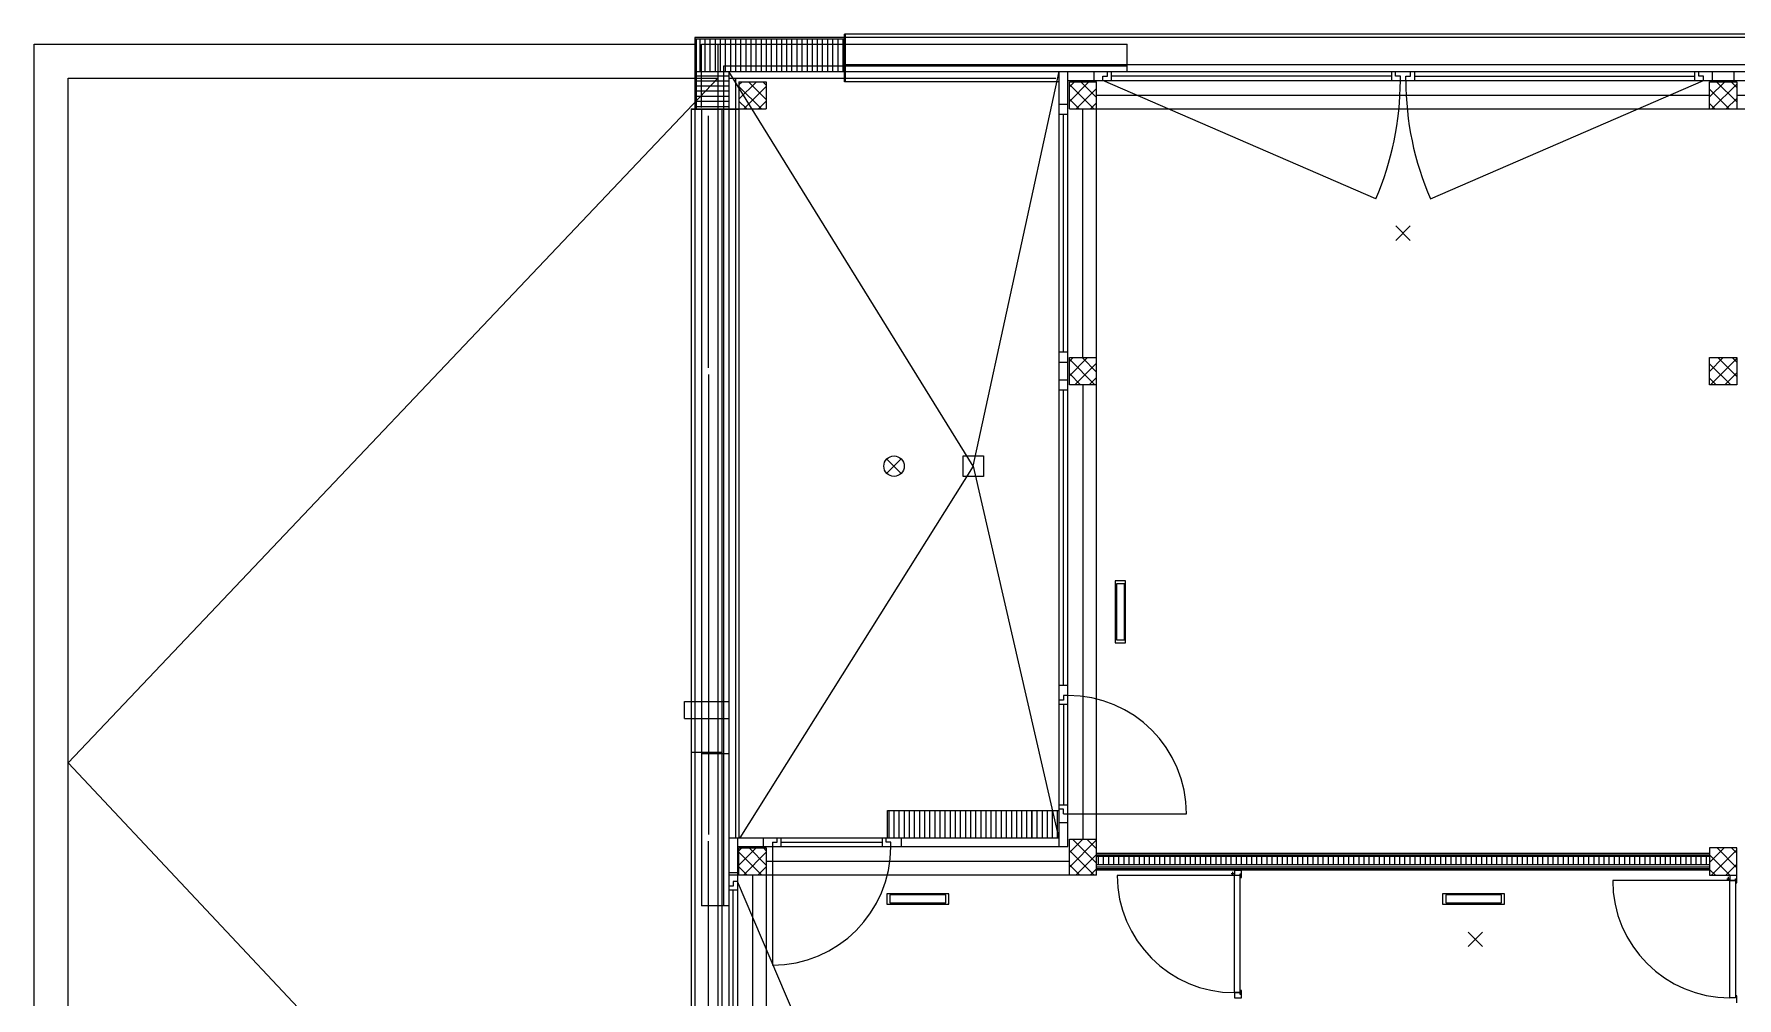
# Model space of a CAD drawing. Extents: x -5275 to 65950, y -3225 to 18875.
# Drawn here: x -5275 to 7226, y 9024 to 16100 of the extents above; entities that cross this region are included whole.
import ezdxf

# ---------------------------------------------------------------- set-up
doc = ezdxf.new("R2010")
doc.units = 0
doc.header["$LTSCALE"] = 50
doc.layers.get('0').update_dxf_attribs({"lineweight": 25})
doc.layers.add('Zargen Fenster', color=7, linetype='Continuous', lineweight=25)

# ---------------------------------------------------------------- blocks, each defined once
blk = doc.blocks.new('Blockreferenz-A0MJL0C5FC', base_point=(7025, 13525))
at = {"layer": 'Zargen Fenster', "color": 8, "lineweight": 13, "true_color": 0x808080}
for p, q in [((7025, 13624), (7126, 13725)), ((7180, 13525), (7025, 13680)), ((7032, 13525), (7225, 13718)), ((7225, 13586), (7086, 13725)), ((7225, 13692), (7192, 13725)), ((7074, 13525), (7025, 13574)), ((7138, 13525), (7225, 13612))]:
    blk.add_line(p, q, dxfattribs=at)
blk = doc.blocks.new('Blockreferenz-A0MJL0C7FC', base_point=(2325, 15550))
at = {"layer": 'Zargen Fenster', "color": 8, "lineweight": 13, "true_color": 0x808080}
for p, q in [((2325, 15712), (2363, 15750)), ((2325, 15606), (2469, 15750)), ((2504, 15550), (2325, 15729)), ((2375, 15550), (2525, 15700)), ((2525, 15635), (2410, 15750)), ((2525, 15741), (2516, 15750)), ((2397, 15550), (2325, 15622)), ((2481, 15550), (2525, 15594))]:
    blk.add_line(p, q, dxfattribs=at)
blk = doc.blocks.new('Blockreferenz-A0MJL0CRFC', base_point=(2325, 13525))
at = {"layer": 'Zargen Fenster', "color": 8, "lineweight": 13, "true_color": 0x808080}
for p, q in [((2325, 13697), (2353, 13725)), ((2325, 13591), (2459, 13725)), ((2513, 13525), (2325, 13713)), ((2365, 13525), (2525, 13685)), ((2525, 13619), (2419, 13725)), ((2407, 13525), (2325, 13607)), ((2471, 13525), (2525, 13579))]:
    blk.add_line(p, q, dxfattribs=at)
blk = doc.blocks.new('Blockreferenz-A0MJL0CTFC', base_point=(-100, 9925))
at = {"layer": 'Zargen Fenster', "color": 8, "lineweight": 13, "true_color": 0x808080}
for p, q in [((-100, 10105), (-80, 10125)), ((-100, 9999), (26, 10125)), ((68, 9925), (-100, 10093)), ((-68, 9925), (100, 10093)), ((100, 9999), (-26, 10125)), ((100, 10105), (80, 10125)), ((-39, 9925), (-100, 9986)), ((38, 9925), (100, 9987))]:
    blk.add_line(p, q, dxfattribs=at)
blk = doc.blocks.new('Blockreferenz-A0MJL0CVFC', base_point=(2325, 9925))
at = {"layer": 'Zargen Fenster', "color": 8, "lineweight": 13, "true_color": 0x808080}
for p, q in [((2325, 10091), (2424, 10190)), ((2325, 9985), (2525, 10185)), ((2525, 10013), (2348, 10190)), ((2525, 10119), (2454, 10190)), ((2507, 9925), (2325, 10107)), ((2401, 9925), (2325, 10001)), ((2372, 9925), (2525, 10078)), ((2478, 9925), (2525, 9972))]:
    blk.add_line(p, q, dxfattribs=at)
blk = doc.blocks.new('Blockreferenz-A0MJL0CXFC', base_point=(1002, 10200))
at = {"layer": 'Zargen Fenster', "color": 8, "lineweight": 13, "true_color": 0x808080}
for p, q in [((1002, 10200), (1002, 10400)), ((1039, 10200), (1039, 10400)), ((1077, 10200), (1077, 10400)), ((1114, 10200), (1114, 10400)), ((1152, 10200), (1152, 10400)), ((1189, 10200), (1189, 10400)), ((1227, 10200), (1227, 10400)), ((1264, 10200), (1264, 10400)), ((1302, 10200), (1302, 10400)), ((1339, 10200), (1339, 10400)), ((1377, 10200), (1377, 10400)), ((1414, 10200), (1414, 10400)), ((1452, 10200), (1452, 10400)), ((1489, 10200), (1489, 10400)), ((1527, 10200), (1527, 10400)), ((1564, 10200), (1564, 10400)), ((1602, 10200), (1602, 10400)), ((1639, 10200), (1639, 10400)), ((1677, 10200), (1677, 10400)), ((1714, 10200), (1714, 10400)), ((1752, 10200), (1752, 10400)), ((1789, 10200), (1789, 10400)), ((1827, 10200), (1827, 10400)), ((1864, 10200), (1864, 10400)), ((1902, 10200), (1902, 10400)), ((1939, 10200), (1939, 10400)), ((1977, 10200), (1977, 10400)), ((2014, 10200), (2014, 10400))]:
    blk.add_line(p, q, dxfattribs=at)
blk = doc.blocks.new('Blockreferenz-A0MJL0CZFC', base_point=(2539, 10002))
at = {"layer": 'Zargen Fenster', "color": 8, "lineweight": 13, "true_color": 0x808080}
for p, q in [((2539, 10003), (2539, 10063)), ((2577, 10003), (2577, 10063)), ((2614, 10003), (2614, 10063)), ((2652, 10003), (2652, 10063)), ((2689, 10003), (2689, 10063)), ((2727, 10003), (2727, 10063)), ((2764, 10003), (2764, 10063)), ((2802, 10003), (2802, 10063)), ((2839, 10003), (2839, 10063)), ((2877, 10003), (2877, 10063)), ((2914, 10003), (2914, 10063)), ((2952, 10003), (2952, 10063)), ((2989, 10003), (2989, 10063)), ((3027, 10003), (3027, 10063)), ((3064, 10003), (3064, 10063)), ((3102, 10003), (3102, 10063)), ((3139, 10003), (3139, 10063)), ((3177, 10003), (3177, 10063)), ((3214, 10003), (3214, 10063)), ((3252, 10003), (3252, 10063)), ((3289, 10003), (3289, 10063)), ((3327, 10003), (3327, 10063)), ((3364, 10003), (3364, 10063)), ((3402, 10003), (3402, 10063)), ((3439, 10003), (3439, 10063)), ((3477, 10003), (3477, 10063)), ((3514, 10003), (3514, 10063)), ((3552, 10003), (3552, 10063)), ((3589, 10003), (3589, 10063)), ((3627, 10003), (3627, 10063)), ((3664, 10003), (3664, 10063)), ((3702, 10003), (3702, 10063)), ((3739, 10003), (3739, 10063)), ((3777, 10003), (3777, 10063)), ((3814, 10003), (3814, 10063)), ((3852, 10003), (3852, 10063)), ((3889, 10003), (3889, 10063)), ((3927, 10003), (3927, 10063)), ((3964, 10003), (3964, 10063)), ((4002, 10003), (4002, 10063)), ((4039, 10003), (4039, 10063)), ((4077, 10003), (4077, 10063)), ((4114, 10003), (4114, 10063)), ((4152, 10003), (4152, 10063)), ((4189, 10003), (4189, 10063)), ((4227, 10003), (4227, 10063)), ((4264, 10003), (4264, 10063)), ((4302, 10003), (4302, 10063)), ((4339, 10003), (4339, 10063)), ((4377, 10003), (4377, 10063)), ((4414, 10003), (4414, 10063)), ((4452, 10003), (4452, 10063)), ((4489, 10003), (4489, 10063)), ((4527, 10003), (4527, 10063)), ((4564, 10003), (4564, 10063)), ((4602, 10003), (4602, 10063)), ((4639, 10003), (4639, 10063)), ((4677, 10003), (4677, 10063)), ((4714, 10003), (4714, 10063)), ((4752, 10003), (4752, 10063)), ((4789, 10003), (4789, 10063)), ((4827, 10003), (4827, 10063)), ((4864, 10003), (4864, 10063)), ((4902, 10003), (4902, 10063)), ((4939, 10003), (4939, 10063)), ((4977, 10003), (4977, 10063)), ((5014, 10003), (5014, 10063)), ((5052, 10003), (5052, 10063)), ((5089, 10003), (5089, 10063)), ((5127, 10003), (5127, 10063)), ((5164, 10003), (5164, 10063)), ((5202, 10003), (5202, 10063)), ((5239, 10003), (5239, 10063)), ((5277, 10003), (5277, 10063)), ((5314, 10003), (5314, 10063)), ((5352, 10003), (5352, 10063)), ((5389, 10003), (5389, 10063)), ((5427, 10003), (5427, 10063)), ((5464, 10003), (5464, 10063)), ((5502, 10003), (5502, 10063)), ((5539, 10003), (5539, 10063)), ((5577, 10003), (5577, 10063)), ((5614, 10003), (5614, 10063)), ((5652, 10003), (5652, 10063)), ((5689, 10003), (5689, 10063)), ((5727, 10003), (5727, 10063)), ((5764, 10003), (5764, 10063)), ((5802, 10003), (5802, 10063)), ((5839, 10003), (5839, 10063)), ((5877, 10003), (5877, 10063)), ((5914, 10003), (5914, 10063)), ((5952, 10003), (5952, 10063)), ((5989, 10003), (5989, 10063)), ((6027, 10003), (6027, 10063)), ((6064, 10003), (6064, 10063)), ((6102, 10003), (6102, 10063)), ((6139, 10003), (6139, 10063)), ((6177, 10003), (6177, 10063)), ((6214, 10003), (6214, 10063)), ((6252, 10003), (6252, 10063)), ((6289, 10003), (6289, 10063)), ((6327, 10003), (6327, 10063)), ((6364, 10003), (6364, 10063)), ((6402, 10003), (6402, 10063)), ((6439, 10003), (6439, 10063)), ((6477, 10003), (6477, 10063)), ((6514, 10003), (6514, 10063)), ((6552, 10003), (6552, 10063)), ((6589, 10003), (6589, 10063)), ((6627, 10003), (6627, 10063)), ((6664, 10003), (6664, 10063)), ((6702, 10003), (6702, 10063)), ((6739, 10003), (6739, 10063)), ((6777, 10003), (6777, 10063)), ((6814, 10003), (6814, 10063)), ((6852, 10003), (6852, 10063)), ((6889, 10003), (6889, 10063)), ((6927, 10003), (6927, 10063)), ((6964, 10003), (6964, 10063)), ((7002, 10003), (7002, 10063))]:
    blk.add_line(p, q, dxfattribs=at)
blk = doc.blocks.new('Blockreferenz-A0MJL0D1FC', base_point=(7025, 9925))
at = {"layer": 'Zargen Fenster', "color": 8, "lineweight": 13, "true_color": 0x808080}
for p, q in [((7025, 10124), (7026, 10125)), ((7025, 10018), (7132, 10125)), ((7174, 9925), (7025, 10074)), ((7038, 9925), (7225, 10112)), ((7225, 9980), (7080, 10125)), ((7144, 9925), (7225, 10006)), ((7225, 10086), (7186, 10125)), ((7068, 9925), (7025, 9968))]:
    blk.add_line(p, q, dxfattribs=at)
blk = doc.blocks.new('Blockreferenz-A0MJL0D3FC', base_point=(7025, 15550))
at = {"layer": 'Zargen Fenster', "color": 8, "lineweight": 13, "true_color": 0x808080}
for p, q in [((7025, 15745), (7030, 15750)), ((7025, 15639), (7136, 15750)), ((7170, 15550), (7025, 15695)), ((7042, 15550), (7225, 15733)), ((7225, 15602), (7077, 15750)), ((7148, 15550), (7225, 15627)), ((7225, 15708), (7183, 15750)), ((7064, 15550), (7025, 15589))]:
    blk.add_line(p, q, dxfattribs=at)
blk = doc.blocks.new('Blockreferenz-A0MJL0DBFC', base_point=(-100, 15550))
at = {"layer": 'Zargen Fenster', "color": 8, "lineweight": 13, "true_color": 0x808080}
for p, q in [((-100, 15727), (-77, 15750)), ((-100, 15621), (29, 15750)), ((64, 15550), (-100, 15714)), ((-64, 15550), (100, 15714)), ((100, 15620), (-30, 15750)), ((100, 15726), (76, 15750)), ((-42, 15550), (-100, 15608)), ((42, 15550), (100, 15608))]:
    blk.add_line(p, q, dxfattribs=at)
blk = doc.blocks.new('Blockreferenz-A0MJL0DDFC', base_point=(-415, 15569))
at = {"layer": 'Zargen Fenster', "color": 8, "lineweight": 13, "true_color": 0x808080}
for p, q in [((-415, 15794), (-175, 15794)), ((-415, 15757), (-175, 15757)), ((-415, 15719), (-175, 15719)), ((-415, 15682), (-175, 15682)), ((-415, 15644), (-175, 15644)), ((-415, 15607), (-175, 15607)), ((-415, 15569), (-175, 15569))]:
    blk.add_line(p, q, dxfattribs=at)
blk = doc.blocks.new('Blockreferenz-A0MJL0DFFC', base_point=(-386, 15825))
at = {"layer": 'Zargen Fenster', "color": 8, "lineweight": 13, "true_color": 0x808080}
for p, q in [((-386, 15825), (-386, 16065)), ((-348, 15825), (-348, 16065)), ((-311, 15825), (-311, 16065)), ((-273, 15825), (-273, 16065)), ((-236, 15825), (-236, 16065)), ((-198, 15825), (-198, 16065)), ((-161, 15825), (-161, 16065)), ((-123, 15825), (-123, 16065)), ((-86, 15825), (-86, 16065)), ((-48, 15825), (-48, 16065)), ((-11, 15825), (-11, 16065)), ((27, 15825), (27, 16065)), ((64, 15825), (64, 16065)), ((102, 15825), (102, 16065)), ((139, 15825), (139, 16065)), ((177, 15825), (177, 16065)), ((214, 15825), (214, 16065)), ((252, 15825), (252, 16065)), ((289, 15825), (289, 16065)), ((327, 15825), (327, 16065)), ((364, 15825), (364, 16065)), ((402, 15825), (402, 16065)), ((439, 15825), (439, 16065)), ((477, 15825), (477, 16065)), ((514, 15825), (514, 16065)), ((552, 15825), (552, 16065)), ((589, 15825), (589, 16065)), ((627, 15825), (627, 16065)), ((664, 15825), (664, 16065))]:
    blk.add_line(p, q, dxfattribs=at)
blk = doc.blocks.new('Blockreferenz-A0MJL0FXFC', base_point=(2052, 10200))
at = {"layer": 'Zargen Fenster', "color": 8, "lineweight": 13, "true_color": 0x808080}
for p, q in [((2052, 10200), (2052, 10400)), ((2089, 10200), (2089, 10400)), ((2127, 10200), (2127, 10400)), ((2164, 10200), (2164, 10400)), ((2202, 10200), (2202, 10400)), ((2239, 10200), (2239, 10400))]:
    blk.add_line(p, q, dxfattribs=at)

msp = doc.modelspace()

# ---------------------------------------------------------------- hatches: boundary and pattern name
at = {"layer": 'Zargen Fenster', "linetype": 'Continuous', "lineweight": 13, "true_color": 0x808080}
for points in [[(680, 15750), (680, 16100), (675, 16100), (675, 15750)], [(-450, 15545), (-100, 15545), (-100, 15550), (-450, 15550)]]:
    msp.add_hatch(color=8, dxfattribs=at).paths.add_polyline_path(points, flags=0)

# ---------------------------------------------------------------- linework, layer by layer
at = {"layer": 'Zargen Fenster', "color": 8, "linetype": 'Continuous', "lineweight": 13, "true_color": 0x808080}
for p, q in [((-5275, -425), (-5275, 16025)), ((-5275, 16025), (-425, 16025)), ((56455, 16075), (-425, 16075)), ((-425, 16075), (-425, -425)), ((-425, 16065), (675, 16065)), ((-415, 16065), (-415, 15550)), ((-375, 16025), (2750, 16025)), ((-375, 15560), (-375, 16025)), ((-255, 16025), (-255, -425)), ((675, 15750), (675, 16100)), ((8955, 16100), (675, 16100)), ((680, 16100), (680, 15750)), ((2750, 15825), (2750, 16025)), ((-5025, 5675), (-5025, 15775)), ((-5025, 10750), (-255, 15775)), ((-5025, 15775), (-255, 15775)), ((-425, 15825), (13895, 15825)), ((2750, 15865), (-215, 15865)), ((-215, 15865), (-215, 9700)), ((-175, 15825), (-175, -415)), ((1620, 12928), (-175, 15825)), ((-175, 15775), (2225, 15775)), ((-125, 15775), (-125, 10200)), ((8955, 15875), (675, 15875)), ((1620, 12928), (2250, 15825)), ((2250, 10135), (2250, 15825)), ((2315, 10135), (2315, 15825)), ((2315, 15760), (13895, 15760)), ((2505, 15825), (2505, 15760)), ((2570, 15792), (2605, 15792)), ((2570, 15760), (2570, 15792)), ((4574, 14890), (2570, 15760)), ((2605, 15792), (2605, 15825)), ((2635, 15760), (2635, 15825)), ((4690, 15792), (2635, 15792)), ((4690, 15825), (4690, 15760)), ((4720, 15792), (4720, 15825)), ((4755, 15792), (4720, 15792)), ((4755, 15760), (4755, 15792)), ((4795, 15792), (4830, 15792)), ((4795, 15760), (4795, 15792)), ((4830, 15792), (4830, 15825)), ((4860, 15825), (4860, 15760)), ((4860, 15792), (6915, 15792)), ((4976, 14890), (6980, 15760)), ((6915, 15825), (6915, 15760)), ((6945, 15792), (6945, 15825)), ((6980, 15792), (6945, 15792)), ((6980, 15760), (6980, 15792)), ((7045, 15825), (7045, 15760)), ((7205, 15760), (7205, 15825)), ((-100, 15750), (100, 15750)), ((-100, 15750), (-100, 10200)), ((100, 15750), (100, 15550)), ((2250, 15750), (675, 15750)), ((2325, 15550), (2325, 15750)), ((2325, 15750), (2525, 15750)), ((2525, 9925), (2525, 15750)), ((7025, 15650), (2525, 15650)), ((7025, 15550), (7025, 15750)), ((7025, 15750), (7225, 15750)), ((7225, 15750), (7225, 15550)), ((9093, 15650), (7225, 15650)), ((-450, 15550), (100, 15550)), ((-450, 15550), (-450, 6775)), ((-100, 15545), (-450, 15545)), ((-375, 15545), (-375, 9700)), ((-225, 15550), (-225, 6775)), ((2250, 15585), (2315, 15585)), ((2315, 15510), (2250, 15510)), ((2282, 13765), (2282, 15510)), ((2325, 15550), (13820, 15550)), ((2425, 13725), (2425, 15550)), ((-325, 13650), (-325, 15500)), ((4828, 14584), (4722, 14691)), ((4828, 14691), (4722, 14584)), ((2315, 13765), (2250, 13765)), ((2315, 13690), (2250, 13690)), ((2325, 13725), (2525, 13725)), ((2325, 13525), (2325, 13725)), ((7025, 13525), (7025, 13725)), ((7025, 13725), (7225, 13725)), ((7225, 13725), (7225, 13525)), ((-325, 13600), (-325, 10225)), ((2315, 13560), (2250, 13560)), ((2525, 13525), (2325, 13525)), ((2425, 13525), (2425, 10190)), ((7225, 13525), (7025, 13525)), ((2315, 13485), (2250, 13485)), ((2282, 11320), (2282, 13485)), ((1545, 12853), (1545, 13003)), ((1545, 13003), (1695, 13003)), ((1695, 13003), (1695, 12853)), ((1620, 12928), (-95, 10200)), ((1091, 12981), (984, 12874)), ((1091, 12874), (984, 12981)), ((1620, 12928), (2245, 10205)), ((1695, 12853), (1545, 12853)), ((2738, 12085), (2662, 12085)), ((2662, 12085), (2662, 11630)), ((2730, 12063), (2671, 12063)), ((2671, 12063), (2671, 11653)), ((2730, 11653), (2730, 12063)), ((2738, 11630), (2738, 12085)), ((2662, 11630), (2738, 11630)), ((2671, 11653), (2730, 11653)), ((2250, 11320), (2315, 11320)), ((-500, 11075), (-500, 11200)), ((-500, 11200), (-175, 11200)), ((2282, 11210), (2250, 11210)), ((2250, 11180), (2315, 11180)), ((2315, 11245), (2282, 11245)), ((2282, 11245), (2282, 11210)), ((2282, 11180), (2282, 10440)), ((-500, 11075), (-175, 11075)), ((-225, 10825), (-450, 10825)), ((-175, 10815), (-375, 10815)), ((-255, 5675), (-5025, 10750)), ((990, 10200), (990, 10400)), ((990, 10400), (2250, 10400)), ((2050, 10200), (2050, 10400)), ((2315, 10440), (2250, 10440)), ((2282, 10410), (2250, 10410)), ((2282, 10375), (2282, 10410)), ((2315, 10310), (2250, 10310)), ((2282, 10375), (3185, 10375)), ((-325, 6825), (-325, 10175)), ((-175, 10200), (2250, 10200)), ((-110, 10200), (-110, 2250)), ((-110, 10135), (2315, 10135)), ((80, 10135), (80, 10200)), ((145, 10168), (180, 10168)), ((145, 10168), (145, 9265)), ((180, 10168), (180, 10200)), ((210, 10135), (210, 10200)), ((210, 10168), (950, 10168)), ((950, 10200), (950, 10135)), ((980, 10168), (980, 10200)), ((1015, 10168), (980, 10168)), ((1015, 10135), (1015, 10168)), ((1090, 10200), (1090, 10135)), ((2325, 10190), (2525, 10190)), ((2325, 9925), (2325, 10190)), ((-100, 10125), (100, 10125)), ((-100, 9925), (-100, 10125)), ((100, 10125), (100, 2325)), ((2325, 10025), (100, 10025)), ((2525, 10088), (7025, 10088)), ((2525, 10075), (7025, 10075)), ((7025, 10063), (2525, 10063)), ((7025, 10002), (2525, 10002)), ((7225, 10125), (7025, 10125)), ((7025, 10125), (7025, 9925)), ((7225, 9925), (7225, 10125)), ((-175, 9945), (-110, 9945)), ((2525, 9925), (-175, 9925)), ((-110, 9880), (-142, 9880)), ((-142, 9880), (-142, 9845)), ((760, 7838), (-110, 9880)), ((0, 9925), (0, 6393)), ((2525, 9987), (7025, 9987)), ((2525, 9975), (7025, 9975)), ((7025, 9963), (2525, 9963)), ((3577, 9923), (2677, 9923)), ((3514, 9937), (3539, 9937)), ((3526, 9925), (3526, 9949)), ((3537, 9960), (3537, 9925)), ((3588, 9960), (3537, 9960)), ((3537, 9925), (3578, 9925)), ((3537, 9063), (3537, 9923)), ((3577, 9923), (3577, 9063)), ((3578, 9925), (3578, 9936)), ((3578, 9936), (3585, 9936)), ((3585, 9936), (3585, 9908)), ((3585, 9908), (3588, 9908)), ((3588, 9908), (3588, 9960)), ((7215, 9885), (6314, 9885)), ((7025, 9925), (7225, 9925)), ((7151, 9899), (7176, 9899)), ((7164, 9887), (7164, 9912)), ((7174, 9922), (7174, 9887)), ((7225, 9922), (7174, 9922)), ((7174, 9887), (7215, 9887)), ((7174, 9025), (7174, 9885)), ((7215, 9887), (7215, 9898)), ((7215, 9898), (7222, 9898)), ((7215, 9885), (7215, 9025)), ((7222, 9898), (7222, 9870)), ((7225, 9870), (7225, 9922)), ((-142, 9845), (-175, 9845)), ((-110, 9815), (-175, 9815)), ((-142, 7725), (-142, 9815)), ((1440, 9788), (985, 9788)), ((985, 9788), (985, 9712)), ((1418, 9780), (1008, 9780)), ((1008, 9780), (1008, 9721)), ((1418, 9721), (1418, 9780)), ((1440, 9712), (1440, 9788)), ((5520, 9788), (5065, 9788)), ((5065, 9788), (5065, 9712)), ((5498, 9780), (5088, 9780)), ((5088, 9780), (5088, 9721)), ((5498, 9721), (5498, 9780)), ((5520, 9712), (5520, 9788)), ((7222, 9870), (7225, 9870)), ((-175, 9700), (-375, 9700)), ((985, 9712), (1440, 9712)), ((1008, 9721), (1418, 9721)), ((5065, 9712), (5520, 9712)), ((5088, 9721), (5498, 9721)), ((5359, 9508), (5253, 9402)), ((5359, 9402), (5253, 9508)), ((3577, 9063), (3537, 9063)), ((3578, 9061), (3537, 9061)), ((3537, 9061), (3537, 9026)), ((3537, 9026), (3588, 9026)), ((3578, 9050), (3578, 9061)), ((3585, 9050), (3578, 9050)), ((3588, 9078), (3585, 9078)), ((3585, 9078), (3585, 9050)), ((3588, 9026), (3588, 9078)), ((7215, 9025), (7174, 9025)), ((7225, 9040), (7222, 9040)), ((7222, 9040), (7222, 9012)), ((7225, 8988), (7225, 9040))]:
    msp.add_line(p, q, dxfattribs=at)
msp.add_circle((1038, 12928), 75, dxfattribs=at)
for centre, radius, start, end in [((2570, 15760), 2185, 336.5362, 0), ((6980, 15760), 2185, 180, 203.4638), ((2315, 10375), 870, 0, 90), ((145, 10135), 870, 270, 0), ((3537, 9923), 860, 180, 270), ((7174, 9885), 860, 180, 270)]:
    msp.add_arc(centre, radius, start, end, dxfattribs=at)

# ---------------------------------------------------------------- block references
for name, p in [('Blockreferenz-A0MJL0DFFC', (-386, 15825)), ('Blockreferenz-A0MJL0DDFC', (-415, 15569)), ('Blockreferenz-A0MJL0DBFC', (-100, 15550)), ('Blockreferenz-A0MJL0C7FC', (2325, 15550)), ('Blockreferenz-A0MJL0D3FC', (7025, 15550)), ('Blockreferenz-A0MJL0CRFC', (2325, 13525)), ('Blockreferenz-A0MJL0C5FC', (7025, 13525)), ('Blockreferenz-A0MJL0CXFC', (1002, 10200)), ('Blockreferenz-A0MJL0FXFC', (2052, 10200)), ('Blockreferenz-A0MJL0CVFC', (2325, 9925)), ('Blockreferenz-A0MJL0CTFC', (-100, 9925)), ('Blockreferenz-A0MJL0CZFC', (2539, 10002)), ('Blockreferenz-A0MJL0D1FC', (7025, 9925))]:
    msp.add_blockref(name, p)

doc.saveas('drawing.dxf')
